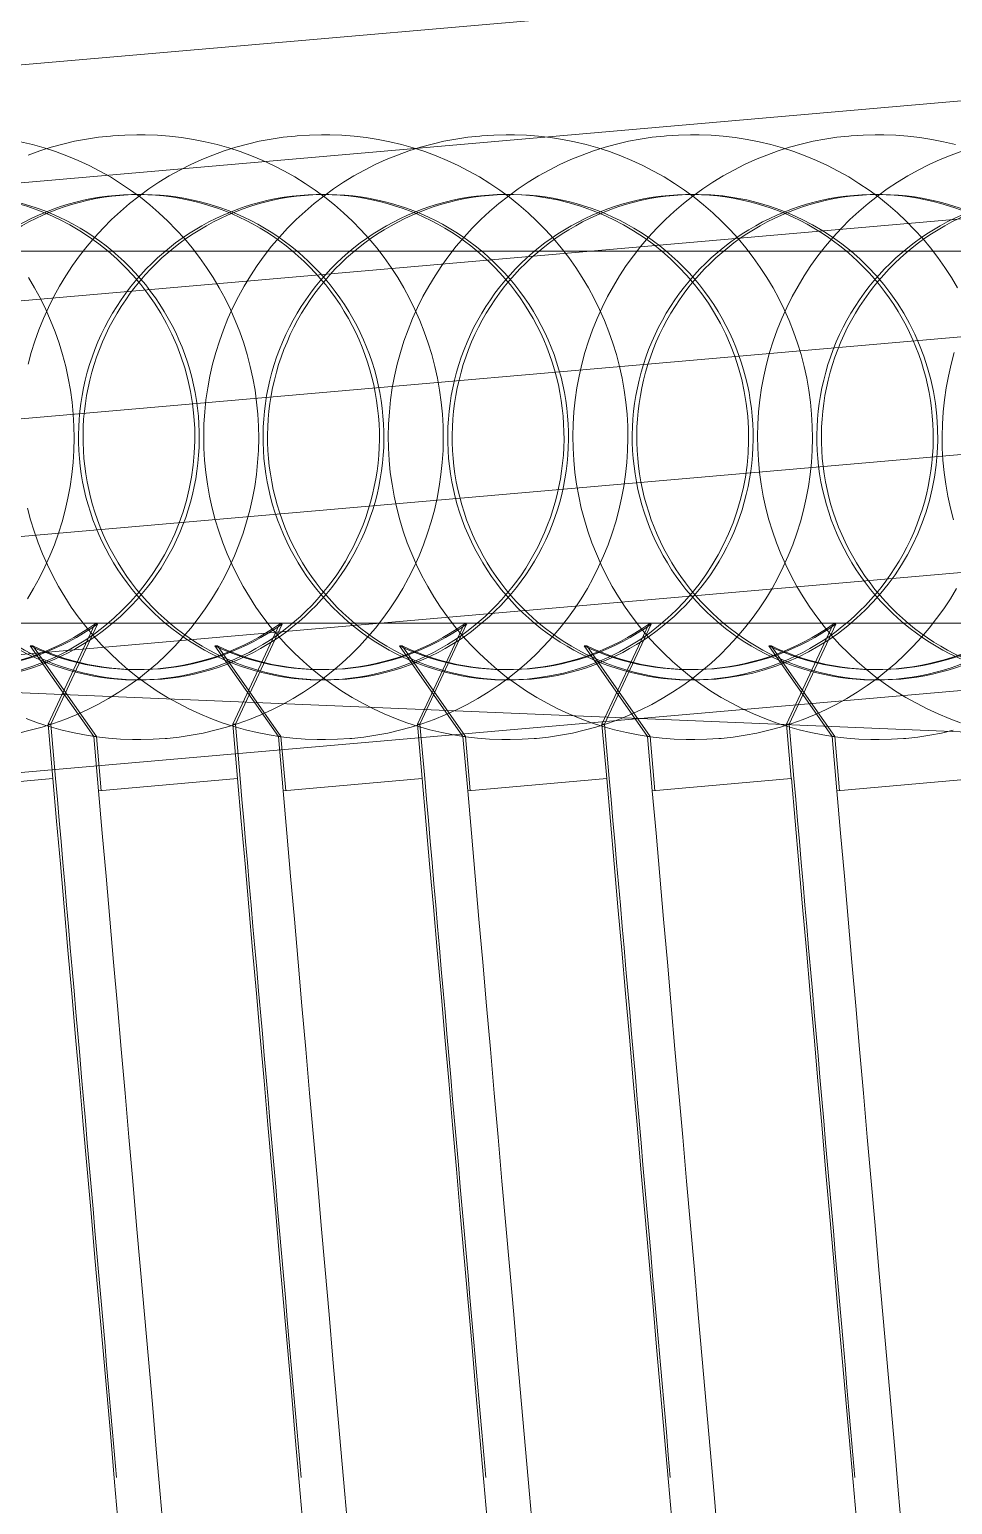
# Model space of a CAD drawing. Header units: millimetres. Extents: x 4237772 to 4686020, y -673 to 29459.
# Drawn here: x 4322904.92 to 4322924.76, y 16902.16 to 16933.87 of the extents above; entities that cross this region are included whole.
import ezdxf

# ---------------------------------------------------------------- set-up
doc = ezdxf.new("R2010")
doc.units = ezdxf.units.MM
doc.layers.add('A-ROOF-PATT', color=132, linetype='Continuous', lineweight=5)
doc.layers.add('Q-SPCQ', color=91, linetype='Continuous', lineweight=5)

# ---------------------------------------------------------------- blocks, each defined once
blk = doc.blocks.new('Static Line_Sayfa_Metal Deck_Pan Mount - Up to 15 _ pitch - Max 2 Users-1865617-SECTION - GRIDS C4-C5')
at = {"layer": 'Q-SPCQ'}
blk.add_line((4322961.644, 16917.241), (4322886.407, 16920.371), dxfattribs=at)
blk = doc.blocks.new('Static Line_Sayfa_Metal Deck_Pan Mount - Up to 15 _ pitch - Max 2 Users-1847625-SECTION - GRIDS C4-C5')
at = {"layer": 'Q-SPCQ'}
for p, q in [((4322907.312, 16931.605), (4322907.224, 16931.605)), ((4322911.28, 16931.605), (4322911.192, 16931.605)), ((4322915.249, 16931.605), (4322915.161, 16931.605)), ((4322919.217, 16931.605), (4322919.129, 16931.605)), ((4322923.185, 16931.605), (4322923.098, 16931.605)), ((4322939.016, 16929.105), (4322887.425, 16929.105)), ((4322887.425, 16921.105), (4322939.016, 16921.105)), ((4322905.318, 16918.932), (4322906.322, 16921.085)), ((4322906.377, 16921.085), (4322905.373, 16918.932)), ((4322906.377, 16921.085), (4322906.322, 16921.085)), ((4322909.286, 16918.932), (4322910.29, 16921.085)), ((4322910.346, 16921.085), (4322909.342, 16918.932)), ((4322910.346, 16921.085), (4322910.29, 16921.085)), ((4322913.254, 16918.932), (4322914.259, 16921.085)), ((4322914.314, 16921.085), (4322913.31, 16918.932)), ((4322914.314, 16921.085), (4322914.259, 16921.085)), ((4322917.223, 16918.932), (4322918.227, 16921.085)), ((4322918.283, 16921.085), (4322917.278, 16918.932)), ((4322918.283, 16921.085), (4322918.227, 16921.085)), ((4322921.191, 16918.932), (4322922.196, 16921.085)), ((4322922.251, 16921.085), (4322921.247, 16918.932)), ((4322922.251, 16921.085), (4322922.196, 16921.085)), ((4322904.934, 16920.617), (4322906.298, 16918.67)), ((4322904.99, 16920.617), (4322904.934, 16920.617)), ((4322906.353, 16918.67), (4322904.99, 16920.617)), ((4322908.903, 16920.617), (4322910.266, 16918.67)), ((4322908.958, 16920.617), (4322908.903, 16920.617)), ((4322910.321, 16918.67), (4322908.958, 16920.617)), ((4322912.871, 16920.617), (4322914.234, 16918.67)), ((4322912.927, 16920.617), (4322912.871, 16920.617)), ((4322914.29, 16918.67), (4322912.927, 16920.617)), ((4322916.84, 16920.617), (4322918.203, 16918.67)), ((4322916.895, 16920.617), (4322916.84, 16920.617)), ((4322918.258, 16918.67), (4322916.895, 16920.617)), ((4322920.808, 16920.617), (4322922.171, 16918.67)), ((4322920.863, 16920.617), (4322920.808, 16920.617)), ((4322922.226, 16918.67), (4322920.863, 16920.617)), ((4322905.42, 16917.764), (4322905.318, 16918.932)), ((4322905.373, 16918.932), (4322905.318, 16918.932)), ((4322905.373, 16918.932), (4322905.475, 16917.764)), ((4322909.388, 16917.764), (4322909.286, 16918.932)), ((4322909.342, 16918.932), (4322909.286, 16918.932)), ((4322909.342, 16918.932), (4322909.444, 16917.764)), ((4322913.357, 16917.764), (4322913.254, 16918.932)), ((4322913.31, 16918.932), (4322913.254, 16918.932)), ((4322913.31, 16918.932), (4322913.412, 16917.764)), ((4322917.325, 16917.764), (4322917.223, 16918.932)), ((4322917.278, 16918.932), (4322917.223, 16918.932)), ((4322917.278, 16918.932), (4322917.38, 16917.764)), ((4322921.293, 16917.764), (4322921.191, 16918.932)), ((4322921.247, 16918.932), (4322921.191, 16918.932)), ((4322921.247, 16918.932), (4322921.349, 16917.764)), ((4322906.298, 16918.67), (4322906.4, 16917.503)), ((4322906.353, 16918.67), (4322906.298, 16918.67)), ((4322906.455, 16917.503), (4322906.353, 16918.67)), ((4322907.224, 16918.605), (4322907.312, 16918.605)), ((4322910.266, 16918.67), (4322910.368, 16917.503)), ((4322910.321, 16918.67), (4322910.266, 16918.67)), ((4322910.423, 16917.503), (4322910.321, 16918.67)), ((4322911.192, 16918.605), (4322911.28, 16918.605)), ((4322914.234, 16918.67), (4322914.336, 16917.503)), ((4322914.29, 16918.67), (4322914.234, 16918.67)), ((4322914.392, 16917.503), (4322914.29, 16918.67)), ((4322915.161, 16918.605), (4322915.249, 16918.605)), ((4322918.203, 16918.67), (4322918.305, 16917.503)), ((4322918.258, 16918.67), (4322918.203, 16918.67)), ((4322918.36, 16917.503), (4322918.258, 16918.67)), ((4322919.129, 16918.605), (4322919.217, 16918.605)), ((4322922.171, 16918.67), (4322922.273, 16917.503)), ((4322922.226, 16918.67), (4322922.171, 16918.67)), ((4322922.329, 16917.503), (4322922.226, 16918.67)), ((4322923.098, 16918.605), (4322923.185, 16918.605)), ((4322902.431, 16917.503), (4322905.42, 16917.764)), ((4322906.4, 16917.503), (4322909.388, 16917.764)), ((4322910.368, 16917.503), (4322913.357, 16917.764)), ((4322914.336, 16917.503), (4322917.325, 16917.764)), ((4322918.305, 16917.503), (4322921.293, 16917.764)), ((4322922.273, 16917.503), (4322925.262, 16917.764))]:
    blk.add_line(p, q, dxfattribs=at)
at = {"layer": 'Q-SPCQ', "flags": 128}
for points in [[(4322904.87, 16921.633), (4322905.005, 16921.855), (4322905.13, 16922.083), (4322905.246, 16922.315), (4322905.353, 16922.552), (4322905.45, 16922.794), (4322905.538, 16923.038), (4322905.616, 16923.286), (4322905.683, 16923.537), (4322905.741, 16923.791), (4322905.788, 16924.047), (4322905.826, 16924.304), (4322905.852, 16924.563), (4322905.869, 16924.822), (4322905.875, 16925.082), (4322905.871, 16925.342), (4322905.856, 16925.601), (4322905.831, 16925.86), (4322905.796, 16926.118), (4322905.75, 16926.374), (4322905.694, 16926.628), (4322905.628, 16926.879), (4322905.552, 16927.128), (4322905.467, 16927.373), (4322905.371, 16927.615), (4322905.266, 16927.853), (4322905.151, 16928.086), (4322905.027, 16928.315), (4322904.894, 16928.538)], [(4322906.658, 16931.58), (4322906.399, 16931.552), (4322906.142, 16931.514), (4322905.886, 16931.466), (4322905.633, 16931.407), (4322905.382, 16931.338), (4322905.135, 16931.26), (4322904.89, 16931.171)], [(4322904.847, 16919.055), (4322905.091, 16918.965), (4322905.338, 16918.884), (4322905.589, 16918.814), (4322905.842, 16918.754), (4322906.097, 16918.703), (4322906.354, 16918.663), (4322906.612, 16918.634), (4322906.871, 16918.614), (4322907.131, 16918.606), (4322907.224, 16918.605)], [(4322904.681, 16918.744), (4322904.934, 16918.803), (4322905.185, 16918.871), (4322905.433, 16918.95), (4322905.677, 16919.038), (4322905.918, 16919.136), (4322906.155, 16919.244), (4322906.387, 16919.361), (4322906.614, 16919.488), (4322906.836, 16919.623), (4322907.053, 16919.767), (4322907.263, 16919.92), (4322907.467, 16920.08), (4322907.665, 16920.249), (4322907.856, 16920.426), (4322908.039, 16920.61), (4322908.215, 16920.802), (4322908.383, 16921), (4322908.543, 16921.205), (4322908.695, 16921.416), (4322908.838, 16921.633), (4322908.973, 16921.855), (4322909.098, 16922.083), (4322909.215, 16922.315), (4322909.321, 16922.552), (4322909.419, 16922.794), (4322909.506, 16923.038), (4322909.584, 16923.286), (4322909.652, 16923.537), (4322909.709, 16923.791), (4322909.757, 16924.047), (4322909.794, 16924.304), (4322909.821, 16924.563), (4322909.837, 16924.822), (4322909.843, 16925.082), (4322909.839, 16925.342), (4322909.825, 16925.601), (4322909.799, 16925.86), (4322909.764, 16926.118), (4322909.718, 16926.374), (4322909.663, 16926.628), (4322909.597, 16926.879), (4322909.521, 16927.128), (4322909.435, 16927.373), (4322909.339, 16927.615), (4322909.234, 16927.853), (4322909.12, 16928.086), (4322908.996, 16928.315), (4322908.863, 16928.538), (4322908.721, 16928.756), (4322908.571, 16928.968), (4322908.412, 16929.174), (4322908.245, 16929.374), (4322908.071, 16929.566), (4322907.889, 16929.752), (4322907.699, 16929.93), (4322907.503, 16930.1), (4322907.3, 16930.262), (4322907.09, 16930.416), (4322906.875, 16930.562), (4322906.654, 16930.699), (4322906.427, 16930.827), (4322906.196, 16930.945), (4322905.96, 16931.055), (4322905.72, 16931.155), (4322905.476, 16931.245), (4322905.229, 16931.325), (4322904.979, 16931.396), (4322904.726, 16931.456)], [(4322910.626, 16931.58), (4322910.367, 16931.552), (4322910.11, 16931.514), (4322909.855, 16931.466), (4322909.602, 16931.407), (4322909.351, 16931.338), (4322909.103, 16931.26), (4322908.859, 16931.171), (4322908.618, 16931.073), (4322908.381, 16930.965), (4322908.149, 16930.848), (4322907.922, 16930.722), (4322907.7, 16930.587), (4322907.483, 16930.443), (4322907.273, 16930.29), (4322907.069, 16930.129), (4322906.871, 16929.96), (4322906.68, 16929.784), (4322906.497, 16929.599), (4322906.321, 16929.408), (4322906.153, 16929.21), (4322905.993, 16929.005), (4322905.841, 16928.794), (4322905.697, 16928.577), (4322905.563, 16928.354), (4322905.438, 16928.127), (4322905.321, 16927.894), (4322905.215, 16927.657), (4322905.117, 16927.416), (4322905.03, 16927.171), (4322904.952, 16926.923), (4322904.884, 16926.672)], [(4322904.873, 16923.582), (4322904.939, 16923.331), (4322905.015, 16923.082), (4322905.101, 16922.837), (4322905.197, 16922.595), (4322905.302, 16922.357), (4322905.416, 16922.124), (4322905.54, 16921.895), (4322905.673, 16921.672), (4322905.815, 16921.454), (4322905.965, 16921.241), (4322906.124, 16921.036), (4322906.291, 16920.836), (4322906.465, 16920.644), (4322906.647, 16920.458), (4322906.837, 16920.28), (4322907.033, 16920.11), (4322907.236, 16919.947), (4322907.446, 16919.793), (4322907.661, 16919.648), (4322907.882, 16919.511), (4322908.109, 16919.383), (4322908.34, 16919.264), (4322908.576, 16919.155), (4322908.816, 16919.055), (4322909.06, 16918.965), (4322909.307, 16918.884), (4322909.557, 16918.814), (4322909.81, 16918.754), (4322910.065, 16918.703), (4322910.322, 16918.663), (4322910.58, 16918.634), (4322910.839, 16918.614), (4322911.099, 16918.606), (4322911.192, 16918.605)], [(4322907.224, 16931.605), (4322906.964, 16931.6), (4322906.705, 16931.584), (4322906.658, 16931.58)], [(4322907.878, 16918.63), (4322908.137, 16918.657), (4322908.394, 16918.696), (4322908.65, 16918.744), (4322908.903, 16918.803), (4322909.154, 16918.871), (4322909.401, 16918.95), (4322909.646, 16919.038), (4322909.887, 16919.136), (4322910.123, 16919.244), (4322910.355, 16919.361), (4322910.583, 16919.488), (4322910.805, 16919.623), (4322911.021, 16919.767), (4322911.231, 16919.92), (4322911.436, 16920.08), (4322911.633, 16920.249), (4322911.824, 16920.426), (4322912.008, 16920.61), (4322912.183, 16920.802), (4322912.352, 16921), (4322912.512, 16921.205), (4322912.664, 16921.416), (4322912.807, 16921.633), (4322912.941, 16921.855), (4322913.067, 16922.083), (4322913.183, 16922.315), (4322913.29, 16922.552), (4322913.387, 16922.794), (4322913.475, 16923.038), (4322913.552, 16923.286), (4322913.62, 16923.537), (4322913.678, 16923.791), (4322913.725, 16924.047), (4322913.762, 16924.304), (4322913.789, 16924.563), (4322913.806, 16924.822), (4322913.812, 16925.082), (4322913.808, 16925.342), (4322913.793, 16925.601), (4322913.768, 16925.86), (4322913.733, 16926.118), (4322913.687, 16926.374), (4322913.631, 16926.628), (4322913.565, 16926.879), (4322913.489, 16927.128), (4322913.403, 16927.373), (4322913.308, 16927.615), (4322913.203, 16927.853), (4322913.088, 16928.086), (4322912.964, 16928.315), (4322912.831, 16928.538), (4322912.69, 16928.756), (4322912.539, 16928.968), (4322912.381, 16929.174), (4322912.214, 16929.374), (4322912.039, 16929.566), (4322911.857, 16929.752), (4322911.667, 16929.93), (4322911.471, 16930.1), (4322911.268, 16930.262), (4322911.059, 16930.416), (4322910.843, 16930.562), (4322910.622, 16930.699), (4322910.396, 16930.827), (4322910.164, 16930.945), (4322909.929, 16931.055), (4322909.689, 16931.155), (4322909.445, 16931.245), (4322909.198, 16931.325), (4322908.947, 16931.396), (4322908.694, 16931.456), (4322908.439, 16931.506), (4322908.182, 16931.546), (4322907.924, 16931.576), (4322907.665, 16931.595), (4322907.405, 16931.604), (4322907.312, 16931.605)], [(4322914.594, 16931.58), (4322914.336, 16931.552), (4322914.079, 16931.514), (4322913.823, 16931.466), (4322913.57, 16931.407), (4322913.319, 16931.338), (4322913.071, 16931.26), (4322912.827, 16931.171), (4322912.586, 16931.073), (4322912.35, 16930.965), (4322912.117, 16930.848), (4322911.89, 16930.722), (4322911.668, 16930.587), (4322911.452, 16930.443), (4322911.241, 16930.29), (4322911.037, 16930.129), (4322910.839, 16929.96), (4322910.649, 16929.784), (4322910.465, 16929.599), (4322910.289, 16929.408), (4322910.121, 16929.21), (4322909.961, 16929.005), (4322909.809, 16928.794), (4322909.666, 16928.577), (4322909.531, 16928.354), (4322909.406, 16928.127), (4322909.29, 16927.894), (4322909.183, 16927.657), (4322909.086, 16927.416), (4322908.998, 16927.171), (4322908.92, 16926.923), (4322908.853, 16926.672), (4322908.795, 16926.419), (4322908.748, 16926.163), (4322908.71, 16925.906), (4322908.683, 16925.647), (4322908.667, 16925.388), (4322908.661, 16925.128), (4322908.665, 16924.868), (4322908.68, 16924.608), (4322908.705, 16924.349), (4322908.74, 16924.092), (4322908.786, 16923.836), (4322908.842, 16923.582), (4322908.908, 16923.331), (4322908.984, 16923.082), (4322909.069, 16922.837), (4322909.165, 16922.595), (4322909.27, 16922.357), (4322909.385, 16922.124), (4322909.509, 16921.895), (4322909.642, 16921.672), (4322909.783, 16921.454), (4322909.934, 16921.241), (4322910.092, 16921.036), (4322910.259, 16920.836), (4322910.434, 16920.644), (4322910.616, 16920.458), (4322910.805, 16920.28), (4322911.002, 16920.11), (4322911.205, 16919.947), (4322911.414, 16919.793), (4322911.63, 16919.648), (4322911.851, 16919.511), (4322912.077, 16919.383), (4322912.308, 16919.264), (4322912.544, 16919.155), (4322912.784, 16919.055), (4322913.028, 16918.965), (4322913.275, 16918.884), (4322913.525, 16918.814), (4322913.778, 16918.754), (4322914.033, 16918.703), (4322914.29, 16918.663), (4322914.549, 16918.634), (4322914.808, 16918.614), (4322915.068, 16918.606), (4322915.161, 16918.605)], [(4322911.192, 16931.605), (4322910.932, 16931.6), (4322910.673, 16931.584), (4322910.626, 16931.58)], [(4322911.847, 16918.63), (4322912.105, 16918.657), (4322912.362, 16918.696), (4322912.618, 16918.744), (4322912.871, 16918.803), (4322913.122, 16918.871), (4322913.37, 16918.95), (4322913.614, 16919.038), (4322913.855, 16919.136), (4322914.092, 16919.244), (4322914.324, 16919.361), (4322914.551, 16919.488), (4322914.773, 16919.623), (4322914.989, 16919.767), (4322915.2, 16919.92), (4322915.404, 16920.08), (4322915.602, 16920.249), (4322915.792, 16920.426), (4322915.976, 16920.61), (4322916.152, 16920.802), (4322916.32, 16921), (4322916.48, 16921.205), (4322916.632, 16921.416), (4322916.775, 16921.633), (4322916.91, 16921.855), (4322917.035, 16922.083), (4322917.151, 16922.315), (4322917.258, 16922.552), (4322917.356, 16922.794), (4322917.443, 16923.038), (4322917.521, 16923.286), (4322917.588, 16923.537), (4322917.646, 16923.791), (4322917.694, 16924.047), (4322917.731, 16924.304), (4322917.758, 16924.563), (4322917.774, 16924.822), (4322917.78, 16925.082), (4322917.776, 16925.342), (4322917.761, 16925.601), (4322917.736, 16925.86), (4322917.701, 16926.118), (4322917.655, 16926.374), (4322917.599, 16926.628), (4322917.533, 16926.879), (4322917.458, 16927.128), (4322917.372, 16927.373), (4322917.276, 16927.615), (4322917.171, 16927.853), (4322917.056, 16928.086), (4322916.932, 16928.315), (4322916.8, 16928.538), (4322916.658, 16928.756), (4322916.508, 16928.968), (4322916.349, 16929.174), (4322916.182, 16929.374), (4322916.008, 16929.566), (4322915.825, 16929.752), (4322915.636, 16929.93), (4322915.439, 16930.1), (4322915.236, 16930.262), (4322915.027, 16930.416), (4322914.812, 16930.562), (4322914.59, 16930.699), (4322914.364, 16930.827), (4322914.133, 16930.945), (4322913.897, 16931.055), (4322913.657, 16931.155), (4322913.413, 16931.245), (4322913.166, 16931.325), (4322912.916, 16931.396), (4322912.663, 16931.456), (4322912.408, 16931.506), (4322912.151, 16931.546), (4322911.893, 16931.576), (4322911.633, 16931.595), (4322911.373, 16931.604), (4322911.28, 16931.605)], [(4322918.563, 16931.58), (4322918.304, 16931.552), (4322918.047, 16931.514), (4322917.792, 16931.466), (4322917.538, 16931.407), (4322917.288, 16931.338), (4322917.04, 16931.26), (4322916.795, 16931.171), (4322916.555, 16931.073), (4322916.318, 16930.965), (4322916.086, 16930.848), (4322915.859, 16930.722), (4322915.637, 16930.587), (4322915.42, 16930.443), (4322915.21, 16930.29), (4322915.005, 16930.129), (4322914.808, 16929.96), (4322914.617, 16929.784), (4322914.434, 16929.599), (4322914.258, 16929.408), (4322914.089, 16929.21), (4322913.929, 16929.005), (4322913.778, 16928.794), (4322913.634, 16928.577), (4322913.5, 16928.354), (4322913.374, 16928.127), (4322913.258, 16927.894), (4322913.151, 16927.657), (4322913.054, 16927.416), (4322912.966, 16927.171), (4322912.889, 16926.923), (4322912.821, 16926.672), (4322912.763, 16926.419), (4322912.716, 16926.163), (4322912.679, 16925.906), (4322912.652, 16925.647), (4322912.635, 16925.388), (4322912.629, 16925.128), (4322912.634, 16924.868), (4322912.648, 16924.608), (4322912.673, 16924.349), (4322912.709, 16924.092), (4322912.754, 16923.836), (4322912.81, 16923.582), (4322912.876, 16923.331), (4322912.952, 16923.082), (4322913.038, 16922.837), (4322913.133, 16922.595), (4322913.239, 16922.357), (4322913.353, 16922.124), (4322913.477, 16921.895), (4322913.61, 16921.672), (4322913.752, 16921.454), (4322913.902, 16921.241), (4322914.061, 16921.036), (4322914.227, 16920.836), (4322914.402, 16920.644), (4322914.584, 16920.458), (4322914.774, 16920.28), (4322914.97, 16920.11), (4322915.173, 16919.947), (4322915.383, 16919.793), (4322915.598, 16919.648), (4322915.819, 16919.511), (4322916.045, 16919.383), (4322916.277, 16919.264), (4322916.512, 16919.155), (4322916.753, 16919.055), (4322916.996, 16918.965), (4322917.244, 16918.884), (4322917.494, 16918.814), (4322917.747, 16918.754), (4322918.002, 16918.703), (4322918.259, 16918.663), (4322918.517, 16918.634), (4322918.776, 16918.614), (4322919.036, 16918.606), (4322919.129, 16918.605)], [(4322915.161, 16931.605), (4322914.901, 16931.6), (4322914.641, 16931.584), (4322914.594, 16931.58)], [(4322915.815, 16918.63), (4322916.074, 16918.657), (4322916.331, 16918.696), (4322916.586, 16918.744), (4322916.84, 16918.803), (4322917.09, 16918.871), (4322917.338, 16918.95), (4322917.583, 16919.038), (4322917.823, 16919.136), (4322918.06, 16919.244), (4322918.292, 16919.361), (4322918.519, 16919.488), (4322918.741, 16919.623), (4322918.958, 16919.767), (4322919.168, 16919.92), (4322919.372, 16920.08), (4322919.57, 16920.249), (4322919.761, 16920.426), (4322919.944, 16920.61), (4322920.12, 16920.802), (4322920.288, 16921), (4322920.449, 16921.205), (4322920.6, 16921.416), (4322920.744, 16921.633), (4322920.878, 16921.855), (4322921.004, 16922.083), (4322921.12, 16922.315), (4322921.227, 16922.552), (4322921.324, 16922.794), (4322921.411, 16923.038), (4322921.489, 16923.286), (4322921.557, 16923.537), (4322921.615, 16923.791), (4322921.662, 16924.047), (4322921.699, 16924.304), (4322921.726, 16924.563), (4322921.743, 16924.822), (4322921.749, 16925.082), (4322921.744, 16925.342), (4322921.73, 16925.601), (4322921.705, 16925.86), (4322921.669, 16926.118), (4322921.624, 16926.374), (4322921.568, 16926.628), (4322921.502, 16926.879), (4322921.426, 16927.128), (4322921.34, 16927.373), (4322921.244, 16927.615), (4322921.139, 16927.853), (4322921.025, 16928.086), (4322920.901, 16928.315), (4322920.768, 16928.538), (4322920.626, 16928.756), (4322920.476, 16928.968), (4322920.317, 16929.174), (4322920.151, 16929.374), (4322919.976, 16929.566), (4322919.794, 16929.752), (4322919.604, 16929.93), (4322919.408, 16930.1), (4322919.205, 16930.262), (4322918.995, 16930.416), (4322918.78, 16930.562), (4322918.559, 16930.699), (4322918.333, 16930.827), (4322918.101, 16930.945), (4322917.865, 16931.055), (4322917.625, 16931.155), (4322917.382, 16931.245), (4322917.134, 16931.325), (4322916.884, 16931.396), (4322916.631, 16931.456), (4322916.376, 16931.506), (4322916.119, 16931.546), (4322915.861, 16931.576), (4322915.602, 16931.595), (4322915.342, 16931.604), (4322915.249, 16931.605)], [(4322922.531, 16931.58), (4322922.273, 16931.552), (4322922.015, 16931.514), (4322921.76, 16931.466), (4322921.507, 16931.407), (4322921.256, 16931.338), (4322921.008, 16931.26), (4322920.764, 16931.171), (4322920.523, 16931.073), (4322920.286, 16930.965), (4322920.054, 16930.848), (4322919.827, 16930.722), (4322919.605, 16930.587), (4322919.389, 16930.443), (4322919.178, 16930.29), (4322918.974, 16930.129), (4322918.776, 16929.96), (4322918.585, 16929.784), (4322918.402, 16929.599), (4322918.226, 16929.408), (4322918.058, 16929.21), (4322917.898, 16929.005), (4322917.746, 16928.794), (4322917.603, 16928.577), (4322917.468, 16928.354), (4322917.343, 16928.127), (4322917.227, 16927.894), (4322917.12, 16927.657), (4322917.022, 16927.416), (4322916.935, 16927.171), (4322916.857, 16926.923), (4322916.789, 16926.672), (4322916.732, 16926.419), (4322916.684, 16926.163), (4322916.647, 16925.906), (4322916.62, 16925.647), (4322916.604, 16925.388), (4322916.598, 16925.128), (4322916.602, 16924.868), (4322916.617, 16924.608), (4322916.642, 16924.349), (4322916.677, 16924.092), (4322916.723, 16923.836), (4322916.778, 16923.582), (4322916.844, 16923.331), (4322916.92, 16923.082), (4322917.006, 16922.837), (4322917.102, 16922.595), (4322917.207, 16922.357), (4322917.322, 16922.124), (4322917.445, 16921.895), (4322917.578, 16921.672), (4322917.72, 16921.454), (4322917.87, 16921.241), (4322918.029, 16921.036), (4322918.196, 16920.836), (4322918.37, 16920.644), (4322918.553, 16920.458), (4322918.742, 16920.28), (4322918.938, 16920.11), (4322919.142, 16919.947), (4322919.351, 16919.793), (4322919.566, 16919.648), (4322919.787, 16919.511), (4322920.014, 16919.383), (4322920.245, 16919.264), (4322920.481, 16919.155), (4322920.721, 16919.055), (4322920.965, 16918.965), (4322921.212, 16918.884), (4322921.462, 16918.814), (4322921.715, 16918.754), (4322921.97, 16918.703), (4322922.227, 16918.663), (4322922.485, 16918.634), (4322922.745, 16918.614), (4322923.004, 16918.606), (4322923.098, 16918.605)], [(4322919.129, 16931.605), (4322918.869, 16931.6), (4322918.61, 16931.584), (4322918.563, 16931.58)], [(4322919.784, 16918.63), (4322920.042, 16918.657), (4322920.299, 16918.696), (4322920.555, 16918.744), (4322920.808, 16918.803), (4322921.059, 16918.871), (4322921.307, 16918.95), (4322921.551, 16919.038), (4322921.792, 16919.136), (4322922.028, 16919.244), (4322922.26, 16919.361), (4322922.488, 16919.488), (4322922.71, 16919.623), (4322922.926, 16919.767), (4322923.137, 16919.92), (4322923.341, 16920.08), (4322923.538, 16920.249), (4322923.729, 16920.426), (4322923.913, 16920.61), (4322924.089, 16920.802), (4322924.257, 16921), (4322924.417, 16921.205), (4322924.569, 16921.416), (4322924.712, 16921.633), (4322924.846, 16921.855)], [(4322924.869, 16928.315), (4322924.736, 16928.538), (4322924.595, 16928.756), (4322924.444, 16928.968), (4322924.286, 16929.174), (4322924.119, 16929.374), (4322923.944, 16929.566), (4322923.762, 16929.752), (4322923.573, 16929.93), (4322923.376, 16930.1), (4322923.173, 16930.262), (4322922.964, 16930.416), (4322922.748, 16930.562), (4322922.527, 16930.699), (4322922.301, 16930.827), (4322922.07, 16930.945), (4322921.834, 16931.055), (4322921.594, 16931.155), (4322921.35, 16931.245), (4322921.103, 16931.325), (4322920.852, 16931.396), (4322920.6, 16931.456), (4322920.344, 16931.506), (4322920.088, 16931.546), (4322919.829, 16931.576), (4322919.57, 16931.595), (4322919.31, 16931.604), (4322919.217, 16931.605)], [(4322924.977, 16931.26), (4322924.732, 16931.171), (4322924.491, 16931.073), (4322924.255, 16930.965), (4322924.023, 16930.848), (4322923.795, 16930.722), (4322923.573, 16930.587), (4322923.357, 16930.443), (4322923.146, 16930.29), (4322922.942, 16930.129), (4322922.745, 16929.96), (4322922.554, 16929.784), (4322922.37, 16929.599), (4322922.194, 16929.408), (4322922.026, 16929.21), (4322921.866, 16929.005), (4322921.714, 16928.794), (4322921.571, 16928.577), (4322921.437, 16928.354), (4322921.311, 16928.127), (4322921.195, 16927.894), (4322921.088, 16927.657), (4322920.991, 16927.416), (4322920.903, 16927.171), (4322920.825, 16926.923), (4322920.758, 16926.672), (4322920.7, 16926.419), (4322920.653, 16926.163), (4322920.616, 16925.906), (4322920.589, 16925.647), (4322920.572, 16925.388), (4322920.566, 16925.128), (4322920.57, 16924.868), (4322920.585, 16924.608), (4322920.61, 16924.349), (4322920.645, 16924.092), (4322920.691, 16923.836), (4322920.747, 16923.582), (4322920.813, 16923.331), (4322920.889, 16923.082), (4322920.975, 16922.837), (4322921.07, 16922.595), (4322921.175, 16922.357), (4322921.29, 16922.124), (4322921.414, 16921.895), (4322921.547, 16921.672), (4322921.688, 16921.454), (4322921.839, 16921.241), (4322921.997, 16921.036), (4322922.164, 16920.836), (4322922.339, 16920.644), (4322922.521, 16920.458), (4322922.71, 16920.28), (4322922.907, 16920.11), (4322923.11, 16919.947), (4322923.319, 16919.793), (4322923.535, 16919.648), (4322923.756, 16919.511), (4322923.982, 16919.383), (4322924.213, 16919.264), (4322924.449, 16919.155), (4322924.689, 16919.055), (4322924.933, 16918.965)], [(4322923.098, 16931.605), (4322922.838, 16931.6), (4322922.578, 16931.584), (4322922.531, 16931.58)], [(4322923.752, 16918.63), (4322924.01, 16918.657), (4322924.268, 16918.696), (4322924.523, 16918.744), (4322924.776, 16918.803)], [(4322924.821, 16931.396), (4322924.568, 16931.456), (4322924.313, 16931.506), (4322924.056, 16931.546), (4322923.798, 16931.576), (4322923.538, 16931.595), (4322923.279, 16931.604), (4322923.185, 16931.605)], [(4322924.794, 16926.923), (4322924.726, 16926.672), (4322924.669, 16926.419), (4322924.621, 16926.163), (4322924.584, 16925.906), (4322924.557, 16925.647), (4322924.541, 16925.388), (4322924.534, 16925.128), (4322924.539, 16924.868), (4322924.553, 16924.608), (4322924.578, 16924.349), (4322924.614, 16924.092), (4322924.659, 16923.836), (4322924.715, 16923.582), (4322924.781, 16923.331)], [(4322907.312, 16918.605), (4322907.572, 16918.61), (4322907.831, 16918.626), (4322907.878, 16918.63)], [(4322911.28, 16918.605), (4322911.54, 16918.61), (4322911.8, 16918.626), (4322911.847, 16918.63)], [(4322915.249, 16918.605), (4322915.509, 16918.61), (4322915.768, 16918.626), (4322915.815, 16918.63)], [(4322919.217, 16918.605), (4322919.477, 16918.61), (4322919.737, 16918.626), (4322919.784, 16918.63)], [(4322923.185, 16918.605), (4322923.445, 16918.61), (4322923.705, 16918.626), (4322923.752, 16918.63)]]:
    blk.add_lwpolyline(points, dxfattribs=at)
at = {"layer": 'Q-SPCQ'}
for centre, major_axis, ratio, start_param, end_param in [((4322903.251, 16925.105), (0.001, 5.219), 1, 3.229136, 6.370728), ((4322903.348, 16925.105), (0, 5.219), 1, 3.228859, 6.370452), ((4322907.219, 16925.105), (0, 5.219), 1, 3.228859, 6.370452), ((4322907.316, 16925.105), (0.001, 5.219), 1, 3.229103, 6.370696), ((4322911.188, 16925.105), (0, 5.219), 1, 3.228859, 6.370452), ((4322911.285, 16925.105), (0, 5.219), 1, 3.228859, 6.370452), ((4322915.156, 16925.105), (-0.003, 5.219), 1, 3.228331, 6.369923), ((4322915.253, 16925.105), (0, 5.219), 1, 3.228859, 6.370452), ((4322919.125, 16925.105), (0.001, 5.219), 1, 3.229137, 6.37073), ((4322919.222, 16925.105), (0.001, 5.219), 1, 3.229105, 6.370697), ((4322923.093, 16925.105), (0, 5.219), 1, 3.228859, 6.370452), ((4322923.19, 16925.105), (0, 5.219), 1, 3.228859, 6.370452), ((4322907.219, 16925.105), (0.001, 5.219), 1, 0.087543, 3.229136), ((4322907.316, 16925.105), (0, 5.219), 1, 0.087266, 3.228859), ((4322911.188, 16925.105), (0, 5.219), 1, 0.087266, 3.228859), ((4322911.285, 16925.105), (0, 5.219), 1, 0.087266, 3.228859), ((4322915.156, 16925.105), (0.001, 5.219), 1, 0.087543, 3.229136), ((4322915.253, 16925.105), (0.001, 5.219), 1, 0.08751, 3.229103), ((4322919.125, 16925.105), (-0.003, 5.219), 1, 0.08677, 3.228363), ((4322919.222, 16925.105), (0, 5.219), 1, 0.087266, 3.228859), ((4322923.093, 16925.105), (0, 5.219), 1, 0.087266, 3.228859), ((4322923.19, 16925.105), (0, 5.219), 1, 0.087266, 3.228859), ((4322927.061, 16925.105), (0, 5.219), 1, 0.087266, 3.228859), ((4322927.158, 16925.105), (0, 5.219), 1, 0.087266, 3.228859), ((4322903.242, 16925.441), (0, 5.334), 1, 2.700692, 3.757026), ((4322903.298, 16925.441), (0, 5.334), 1, 2.700692, 3.757026), ((4322907.211, 16925.441), (0, 5.334), 1, 2.700692, 3.757026), ((4322907.266, 16925.441), (0, 5.334), 1, 2.700692, 3.757026), ((4322911.179, 16925.441), (0, 5.334), 1, 2.700692, 3.757026), ((4322911.235, 16925.441), (0, 5.334), 1, 2.700692, 3.757026), ((4322915.148, 16925.441), (0, 5.334), 1, 2.700692, 3.757026), ((4322915.203, 16925.441), (0, 5.334), 1, 2.700692, 3.757026), ((4322919.116, 16925.441), (0, 5.334), 1, 2.700692, 3.757026), ((4322919.171, 16925.441), (0, 5.334), 1, 2.700692, 3.757026), ((4322923.084, 16925.441), (0, 5.334), 1, 2.700692, 3.757026), ((4322923.14, 16925.441), (0, 5.334), 1, 2.700692, 3.757026), ((4322904.11, 16886.882), (-6.101, 69.734), 0.00069, 4.253546, 5.171111), ((4322908.078, 16886.882), (-6.101, 69.734), 0.00069, 4.253546, 5.171111), ((4322908.221, 16886.882), (-6.101, 69.734), 0.00069, 1.111953, 1.341345), ((4322912.047, 16886.882), (-6.101, 69.734), 0.00069, 4.253546, 5.171111), ((4322912.189, 16886.882), (-6.101, 69.734), 0.00069, 1.111953, 1.341345), ((4322916.015, 16886.882), (-6.101, 69.734), 0.00069, 4.253546, 5.171111), ((4322916.157, 16886.882), (-6.101, 69.734), 0.00069, 1.111953, 1.341345), ((4322919.983, 16886.882), (-6.101, 69.734), 0.00069, 4.253546, 5.171111), ((4322920.126, 16886.882), (-6.101, 69.734), 0.00069, 1.111953, 1.341345), ((4322923.952, 16886.882), (-6.101, 69.734), 0.00069, 4.253546, 5.171111), ((4322924.094, 16886.882), (-6.101, 69.734), 0.00069, 1.111953, 1.341345), ((4322905.09, 16886.621), (-6.101, 69.734), 0.00069, 4.253546, 5.171111), ((4322909.058, 16886.621), (-6.101, 69.734), 0.00069, 4.253546, 5.171111), ((4322913.026, 16886.621), (-6.101, 69.734), 0.00069, 4.253546, 5.171111), ((4322916.995, 16886.621), (-6.101, 69.734), 0.00069, 4.253546, 5.171111), ((4322920.963, 16886.621), (-6.101, 69.734), 0.00069, 4.253546, 5.171111), ((4322924.932, 16886.621), (-6.101, 69.734), 0.00069, 4.253546, 5.171111)]:
    blk.add_ellipse(centre, major_axis=major_axis, ratio=ratio, start_param=start_param, end_param=end_param, dxfattribs=at)

msp = doc.modelspace()

# ---------------------------------------------------------------- hatches: boundary and pattern name
at = {"layer": 'A-ROOF-PATT'}
h = msp.add_hatch(dxfattribs=at)
h.set_pattern_fill('FP_8', color=256, style=0, pattern_type=2)
h.set_pattern_definition([(4.981, (-228585.203, -385739.019), (0.0097379167, 2.5354203988), [])])
h.paths.add_polyline_path([(4321452.809, 16841.744), (4321651.289, 16859.174), (4321640.651, 16856.973), (4321665.868, 16858.427), (4321670.283, 16818.171), (4321455.569, 16800.74), (4321453.057, 16840.121)])
h.paths.add_polyline_path([(4312697.846, 15911.582), (4322758.776, 16788.502), (4322755.13, 16834.64), (4322837.858, 16843.424), (4322839.188, 16848.459), (4322842.007, 16850.484), (4322841.545, 16855.76), (4322852.512, 16857.508), (4322851.555, 16859.813), (4322847.552, 16860.069), (4322844.968, 16863.65), (4322850.53, 16866.872), (4322853.176, 16867.524), (4322853.619, 16868.57), (4322861.194, 16870.971), (4322870.799, 16866.472), (4322872.828, 16866.872), (4322874.341, 16866.872), (4322876.796, 16866.872), (4322878.857, 16866.358), (4322880.764, 16866.872), (4322882.277, 16866.872), (4322884.733, 16866.872), (4322886.246, 16866.872), (4322888.701, 16866.872), (4322890.628, 16871.026), (4322889.265, 16875.821), (4322885.252, 16875.47), (4322881.28, 16921.628), (4322885.605, 16922.064), (4322884.361, 16927.676), (4322888.12, 16929.044), (4322886.653, 16917.511), (4322889.569, 16917.503), (4322890.865, 16917.532), (4322893.538, 16917.503), (4322894.833, 16917.532), (4322897.506, 16917.503), (4322898.801, 16917.532), (4322901.474, 16917.503), (4322902.77, 16917.532), (4322905.443, 16917.503), (4322906.738, 16917.532), (4322909.411, 16917.503), (4322910.707, 16917.532), (4322913.38, 16917.503), (4322914.675, 16917.532), (4322917.348, 16917.503), (4322918.643, 16917.532), (4322921.316, 16917.503), (4322922.612, 16917.532), (4322925.285, 16917.503), (4322926.58, 16917.532), (4322929.433, 16915.452), (4322930.548, 16917.532), (4322933.368, 16915.838), (4322934.517, 16917.532), (4322937.302, 16916.224), (4322938.485, 16917.532), (4322941.237, 16916.61), (4322942.454, 16910.388), (4322946.741, 16910.324), (4322951.486, 16875.91), (4322954.433, 16872.108), (4322954.492, 16869.95), (4322956.194, 16859.178), (4322970.503, 16858.965), (4322971.666, 16857.25), (4323010.161, 16858.966), (4323039.239, 16858.966), (4323058.167, 16818.219), (4323037.414, 16817.941), (4323010.161, 16817.752), (4323013.469, 16810.658), (4332377.319, 17627.85), (4330165.104, 17625.699), (4322373.478, 16936.146), (4322500.146, 16938.314), (4322504.493, 16938.639), (4322512.331, 16937.363), (4322517.158, 16933.841), (4322515.33, 16928.436), (4322509.478, 16921.523), (4322510.174, 16924.635), (4322512.359, 16923.991), (4322514.892, 16860.805), (4322507.929, 16860.805), (4322501.737, 16925.689), (4322495.868, 16928.179), (4322283.257, 16928.162), (4322056.012, 16908.051), (4322057.413, 16863.05), (4322057.618, 16860.797), (4322050.655, 16860.797), (4322046.878, 16907.242), (4321602.569, 16867.921), (4321603.148, 16863.042), (4321600.139, 16863.042), (4321600.344, 16860.788), (4321593.381, 16860.788), (4321592.368, 16867.019), (4321221.627, 16834.208), (4321229.071, 16818.184), (4321208.318, 16817.906), (4321177.858, 16817.905), (4321172.312, 16829.844), (4321062.009, 16817.903), (4321058.076, 16803.167), (4321052.757, 16802.889), (4321006.864, 16802.888), (4321010.23, 16815.5), (4310814.558, 15911.584), (4312682.865, 15911.582)])
h.paths.add_polyline_path([(4321912.843, 16800.748), (4321910.389, 16841.779), (4322123.142, 16858.436), (4322127.557, 16818.18), (4321924.659, 16801.786)])
h.paths.add_polyline_path([(4322370.117, 16800.757), (4322367.663, 16841.788), (4322580.416, 16858.444), (4322584.831, 16818.189), (4322381.933, 16801.795)])
h.paths.add_polyline_path([(4323009.352, 16810.3), (4323009.43, 16812.222), (4323009.184, 16812.222)])
h.paths.add_polyline_path([(4322918.623, 16852.592), (4322918.716, 16854.937), (4322918.569, 16853.21)])
h.paths.add_polyline_path([(4321547.081, 16855.412), (4321546.436, 16862.802), (4321567.192, 16863.102), (4321565.657, 16856.973), (4321547.597, 16855.449)])
h.paths.add_polyline_path([(4322004.355, 16855.421), (4322003.711, 16862.811), (4322024.466, 16863.11), (4322022.931, 16856.982), (4322004.871, 16855.458)])
h.paths.add_polyline_path([(4322461.629, 16855.429), (4322460.985, 16862.819), (4322481.74, 16863.119), (4322480.206, 16856.991), (4322462.145, 16855.467)])
h.paths.add_polyline_path([(4322857.199, 16857.13), (4322857.658, 16858.063), (4322857.166, 16857.508)])
h.paths.add_polyline_path([(4322872.923, 16857.464), (4322871.947, 16859.514), (4322872.919, 16857.508)])
h.paths.add_polyline_path([(4322906.712, 16857.643), (4322907.506, 16859.514), (4322906.697, 16857.808)])
h.paths.add_polyline_path([(4322910.68, 16857.643), (4322911.623, 16857.808), (4322910.666, 16857.808)])
h.paths.add_polyline_path([(4322970.593, 16882.538), (4322958.92, 16921.523), (4322958.302, 16928.696), (4322963.38, 16928.696), (4322975.555, 16882.974), (4322973.176, 16882.765)])
h.paths.add_polyline_path([(4322970.176, 16862.719), (4322961.861, 16862.719), (4322961.861, 16903.163), (4322970.593, 16882.538), (4322970.893, 16862.719), (4322970.459, 16862.719)])
h.paths.add_polyline_path([(4322005.47, 16866.142), (4322009.057, 16872.052), (4322012.547, 16874.574), (4322017.038, 16869.787), (4322021.756, 16869.378), (4322020.641, 16867.41), (4322006.474, 16866.218)])
h.paths.add_polyline_path([(4322462.744, 16866.151), (4322466.331, 16872.06), (4322469.821, 16874.583), (4322474.16, 16869.749), (4322479.03, 16869.387), (4322477.915, 16867.419), (4322463.748, 16866.227)])
h.paths.add_polyline_path([(4322939.38, 16921.121), (4322935.406, 16926.797), (4322938.682, 16929.091), (4322939.36, 16921.347)])
h.paths.add_polyline_path([(4322940.399, 16921.347), (4322940.73, 16927.787), (4322942.79, 16926.474), (4322940.481, 16921.523)])

# ---------------------------------------------------------------- block references
at = {"layer": 'Q-SPCQ'}
for name in ['Static Line_Sayfa_Metal Deck_Pan Mount - Up to 15 _ pitch - Max 2 Users-1865617-SECTION - GRIDS C4-C5', 'Static Line_Sayfa_Metal Deck_Pan Mount - Up to 15 _ pitch - Max 2 Users-1847625-SECTION - GRIDS C4-C5']:
    msp.add_blockref(name, (0, 0), dxfattribs=at)

doc.saveas('drawing.dxf')
